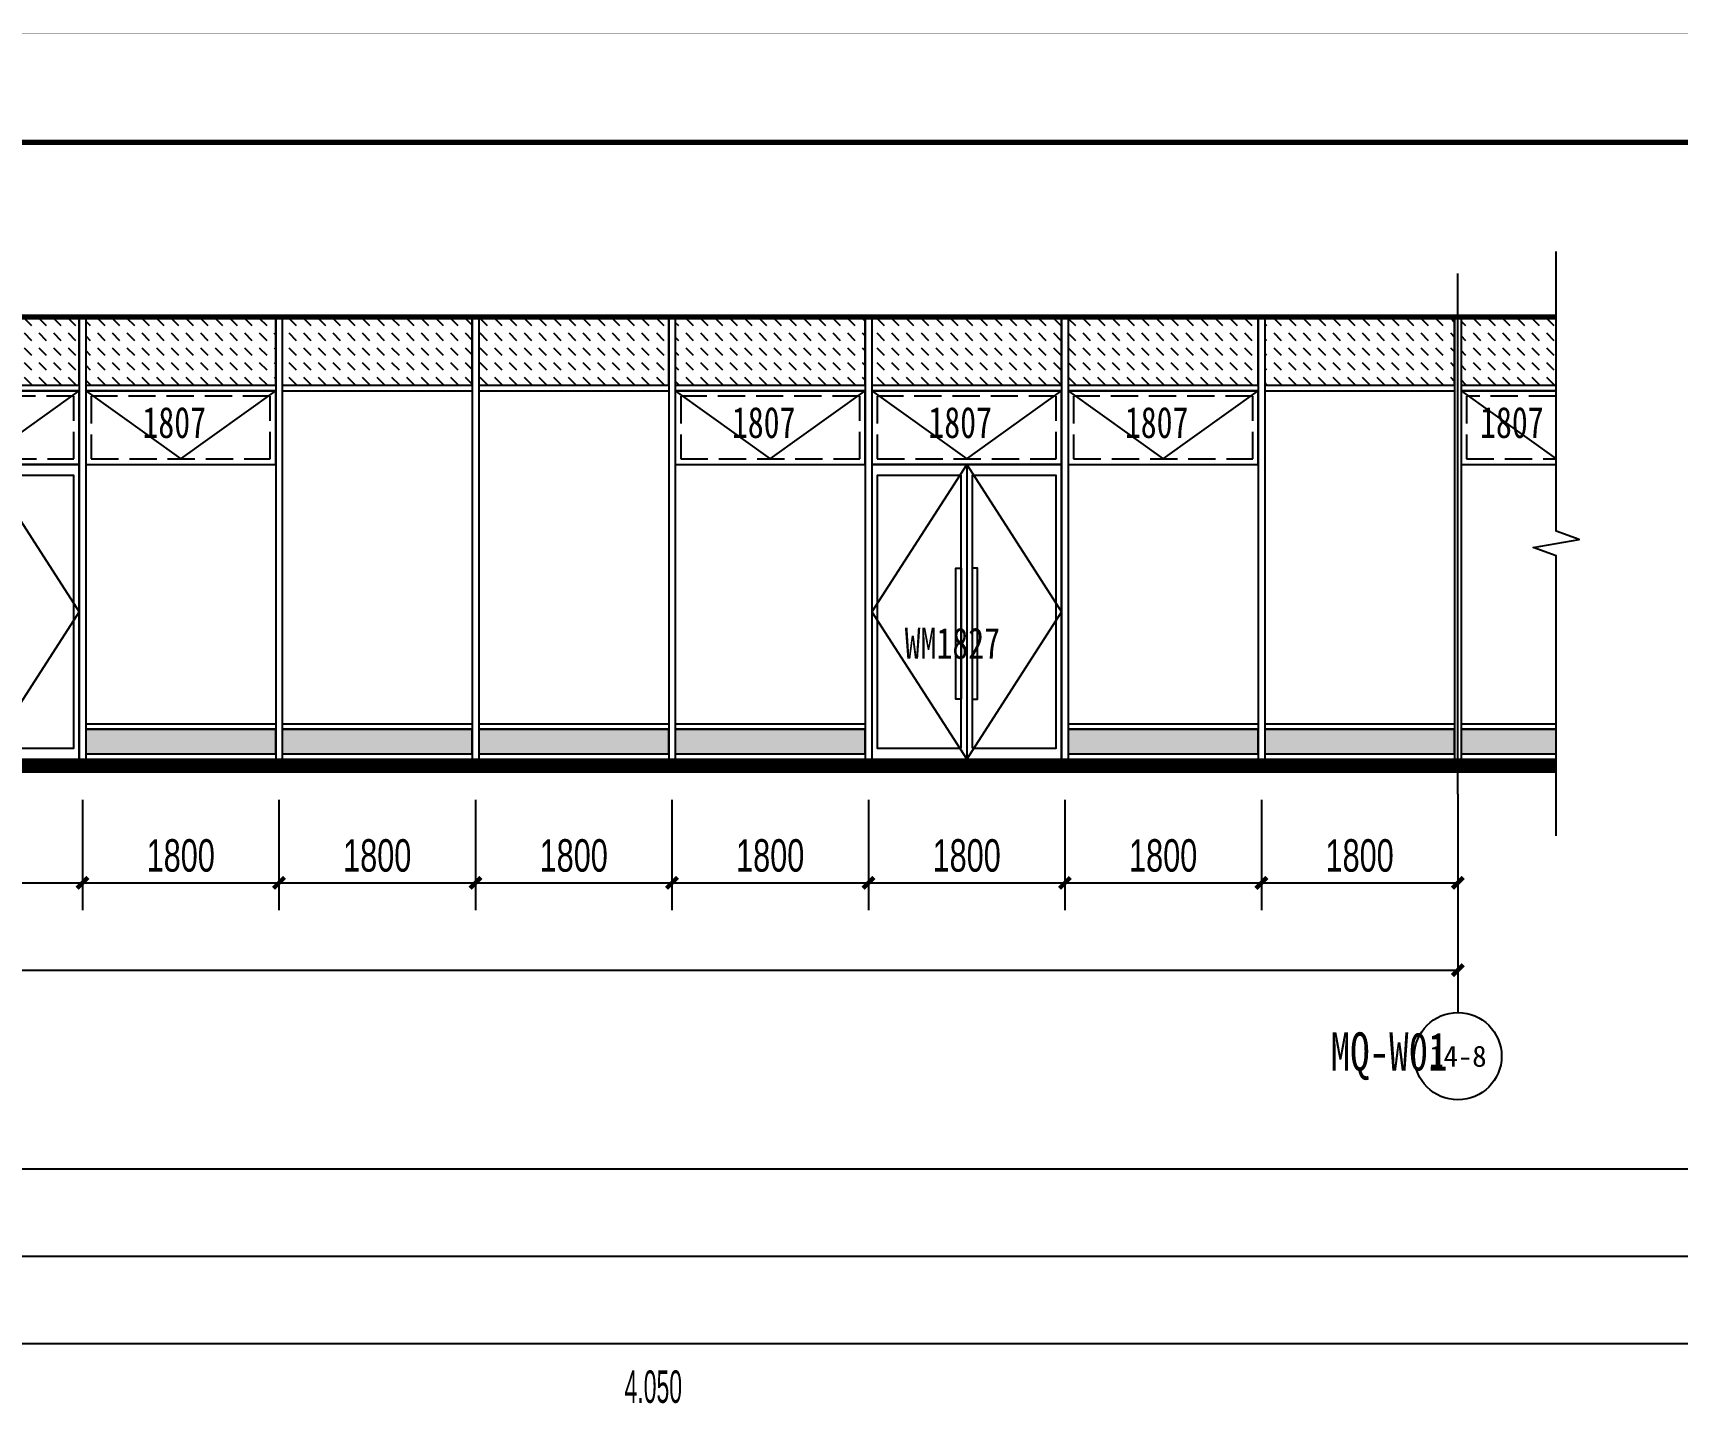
# Model space of a CAD drawing. Extents: x -483182 to 812890, y -390528 to -214858.
# Drawn here: x -343855 to -328792, y -306976 to -294389 of the extents above; entities that cross this region are included whole.
import ezdxf
from ezdxf.enums import TextEntityAlignment as Align

# ---------------------------------------------------------------- set-up
doc = ezdxf.new("R2010")
doc.units = 0
doc.header["$LTSCALE"] = 1000
doc.header["$MEASUREMENT"] = 0
doc.linetypes.add('DASH', pattern=[0.35, 0.25, -0.1])
for name, color, linetype in [('01-标注_尺寸', 124, 'Continuous'), ('01-标注_符号', 200, 'Continuous'), ('01-标注_轴线坐标', 132, 'Continuous'), ('02-TEXT_标注', 130, 'Continuous'), ('02-TEXT_轴号', 7, 'Continuous'), ('05-填充_156', 156, 'Continuous'), ('05-填充_168', 168, 'Continuous'), ('05-填充_18', 18, 'Continuous'), ('A-0-图名图例', 2, 'Continuous'), ('A-C_窗', 140, 'Continuous'), ('A-C_门', 150, 'Continuous'), ('E-立面轮廓', 241, 'Continuous')]:
    doc.layers.add(name, color=color, linetype=linetype)
doc.layers.add('04-不打印_辅助线', color=165, linetype='Continuous', plot=False)
doc.styles.add('_TCH_AXIS', font='STXIHEI_0.TTF', dxfattribs={"width": 0.75})
doc.styles.add('_TCH_DIM', font='ros.shx', dxfattribs={"width": 0.75, "bigfont": 'jd.shx'})
doc.styles.add('_TCH_DIM_T3', font='ros.shx', dxfattribs={"width": 0.705882, "bigfont": 'jd.shx'})
doc.styles.get("Standard").update_dxf_attribs({"font": 'STXIHEI_0.TTF', "width": 0.75})
doc.dimstyles.new('_TCH_ARCH&&100', dxfattribs={"dimtxt": 297.5, "dimasz": 100, "dimexe": 250, "dimexo": 300, "dimgap": 100, "dimtad": 1, "dimdec": 0, "dimzin": 0, "dimdsep": 46, "dimtxsty": '_TCH_DIM_T3', "dimblk": 'ARCHTICK', "dimcen": 0.09, "dimclrt": 7, "dimazin": 2, "dimtfac": 1, "dimtdec": 0, "dimtix": 1, "dimtmove": 2, "dimatfit": 3, "dimfxl": 0, "dimtolj": 1, "dimtzin": 0, "dimarcsym": 0})

# ---------------------------------------------------------------- blocks, each defined once
blk = doc.blocks.new('wm1827')
for points in [[(-1735, 0), (5, 0), (5, 2700), (-1735, 2700)], [(-915, 100), (-915, 2600), (-1685, 2600), (-1685, 100)], [(-815, 100), (-45, 100), (-45, 2600), (-815, 2600)], [(-915, 550), (-965, 550), (-965, 1750), (-915, 1750)], [(-815, 550), (-765, 550), (-765, 1750), (-815, 1750)]]:
    blk.add_lwpolyline(points, close=True)
for points in [[(-865, 2700), (-1735, 1350), (-865, 0)], [(-865, 2700), (-865, 0)], [(-865, 2700), (5, 1350), (-865, 0)]]:
    blk.add_lwpolyline(points)
at = {"layer": '04-不打印_辅助线', "style": '_TCH_AXIS', "width": 0.75}
blk.add_text('WM1827', height=285.4, dxfattribs=at).set_placement((-1433, 920))
blk = doc.blocks.new('*U464')
at = {"layer": '05-填充_156'}
h = blk.add_hatch(dxfattribs=at)
h.set_pattern_fill('DASH', color=256, scale=100, angle=315)
h.set_pattern_definition([(315, (17475, 318054.43), (134.703842, -3e-14), [95.25, -95.25])])
h.paths.add_polyline_path([(0, 50), (1740, 50), (1740, 675), (0, 675)])
blk.add_lwpolyline([(0, 50), (1740, 50), (1740, 675), (0, 675)], close=True)
for points in [[(0, 50), (1740, 50)], [(0, 0), (1740, 0)]]:
    blk.add_lwpolyline(points)
blk = doc.blocks.new('kdytu')
at = {"layer": '05-填充_168'}
h = blk.add_hatch(color=256, dxfattribs=at)
h.dxf.hatch_style = 1
h.paths.add_polyline_path([(0, 50), (1740, 50), (1740, 275), (0, 275)])
for points in [[(0, 325), (1740, 325)], [(0, 275), (1740, 275)], [(0, 50), (1740, 50)], [(0, 0), (1740, 0)]]:
    blk.add_lwpolyline(points)
blk.add_lwpolyline([(0, 50), (1740, 50), (1740, 275), (0, 275)], close=True)
blk = doc.blocks.new('*U513')
at = {"layer": 'A-C_窗'}
blk.add_blockref('kdytu', (-870, -162.5), dxfattribs=at)
blk = doc.blocks.new('*U514')
at = {"layer": 'A-C_窗', "color": 0, "linetype": 'ByBlock', "lineweight": -2, "transparency": 16777216}
for p in [(0, 0), (1800, 0), (3600, 0), (5400, 0)]:
    blk.add_blockref('*U513', p, dxfattribs=at)
blk = doc.blocks.new('A$C2E0A5E3B')
blk.add_lwpolyline([(-5, 0), (1735, 0), (1735, 675), (-5, 675)], close=True)
for points in [[(-5, 675), (865, 50)], [(865, 50), (1735, 675)]]:
    blk.add_lwpolyline(points)
at = {"linetype": 'DASH'}
blk.add_lwpolyline([(45, 50), (1685, 50), (1685, 625), (45, 625)], close=True, dxfattribs=at)
at = {"layer": '04-不打印_辅助线', "width": 0.75}
blk.add_text('1807', height=285.4, dxfattribs=at).set_placement((514, 242))
blk = doc.blocks.new('*U523')
at = {"layer": 'A-C_窗'}
blk.add_blockref('A$C2E0A5E3B', (-865, -337.5), dxfattribs=at)
blk = doc.blocks.new('*U524')
at = {"layer": 'A-C_窗', "color": 0, "linetype": 'ByBlock', "lineweight": -2, "transparency": 16777216}
for p in [(0, 0), (1800, 0), (3600, 0)]:
    blk.add_blockref('*U523', p, dxfattribs=at)
blk = doc.blocks.new('*U525')
at = {"layer": 'A-C_窗'}
blk.add_blockref('A$C2E0A5E3B', (-865, -337.5), dxfattribs=at)
blk = doc.blocks.new('*U526')
at = {"layer": 'A-C_窗', "color": 0, "linetype": 'ByBlock', "lineweight": -2, "transparency": 16777216}
for p in [(0, 0), (1800, 0), (3600, 0)]:
    blk.add_blockref('*U525', p, dxfattribs=at)
blk = doc.blocks.new('图框-A1')
for points, const_width in [([(0, 0), (841, 0), (841, 594), (0, 594)], 0.05), ([(766, 584), (25, 584), (25, 10), (766, 10)], 0.5)]:
    blk.add_lwpolyline(points, close=True, dxfattribs=dict(const_width=const_width))
blk = doc.blocks.new('*U460')
at = {"layer": '05-填充_156'}
h = blk.add_hatch(dxfattribs=at)
h.set_pattern_fill('DASH', color=256, scale=100, angle=315)
h.set_pattern_definition([(315, (16605, 318054.43), (134.703842, -3e-14), [95.25, -95.25])])
h.paths.add_polyline_path([(0, 50), (870, 50), (870, 675), (0, 675)])
blk.add_lwpolyline([(0, 50), (870, 50), (870, 675), (0, 675)], close=True)
for points in [[(0, 50), (870, 50)], [(0, 0), (870, 0)]]:
    blk.add_lwpolyline(points)
blk = doc.blocks.new('_ArchTick')
at = {"color": 0, "linetype": 'ByBlock', "const_width": 0.4}
blk.add_lwpolyline([(-0.5, -0.5), (0.5, 0.5)], dxfattribs=at)
blk = doc.blocks.new('*D1081')
at = {"layer": '01-标注_轴线坐标', "color": 0, "lineweight": -2, "transparency": 16777216}
for p, q in [((-391559, -302115), (-391559, -303224)), ((-330800, -302115), (-330800, -303224)), ((-391559, -302974), (-330800, -302974))]:
    blk.add_line(p, q, dxfattribs=at)
at = {"layer": 'Defpoints', "color": 0, "transparency": 16777216}
for p in [(-391559, -301815), (-330800, -301815), (-330800, -302974)]:
    blk.add_point(p, dxfattribs=at)
at = {"layer": '01-标注_轴线坐标', "color": 0, "lineweight": -2, "transparency": 16777216, "xscale": 100, "yscale": 100, "zscale": 100, "rotation": 180}
blk.add_blockref('_ArchTick', (-391559, -302974), dxfattribs=at)
at = {"layer": '01-标注_轴线坐标', "color": 0, "lineweight": -2, "transparency": 16777216, "xscale": 100, "yscale": 100, "zscale": 100}
blk.add_blockref('_ArchTick', (-330800, -302974), dxfattribs=at)
at = {"layer": '01-标注_轴线坐标', "color": 7, "transparency": 16777216, "insert": (-361179, -302725), "char_height": 297.5, "attachment_point": 5, "style": '_TCH_DIM_T3'}
blk.add_mtext('\\A1;60759', dxfattribs=at)
blk = doc.blocks.new('*D1708')
at = {"layer": '01-标注_尺寸', "color": 0, "lineweight": -2, "transparency": 16777216}
for p, q in [((-332600, -301415), (-332600, -302424)), ((-330800, -301415), (-330800, -302424)), ((-332600, -302174), (-330800, -302174))]:
    blk.add_line(p, q, dxfattribs=at)
at = {"layer": 'Defpoints', "color": 0, "transparency": 16777216}
for p in [(-332600, -301115), (-330800, -301115), (-330800, -302174)]:
    blk.add_point(p, dxfattribs=at)
at = {"layer": '01-标注_尺寸', "color": 0, "lineweight": -2, "transparency": 16777216, "xscale": 100, "yscale": 100, "zscale": 100, "rotation": 180}
blk.add_blockref('_ArchTick', (-332600, -302174), dxfattribs=at)
at = {"layer": '01-标注_尺寸', "color": 0, "lineweight": -2, "transparency": 16777216, "xscale": 100, "yscale": 100, "zscale": 100}
blk.add_blockref('_ArchTick', (-330800, -302174), dxfattribs=at)
at = {"layer": '01-标注_尺寸', "color": 7, "transparency": 16777216, "insert": (-331700, -301925), "char_height": 297.5, "attachment_point": 5, "style": '_TCH_DIM_T3'}
blk.add_mtext('\\A1;1800', dxfattribs=at)
blk = doc.blocks.new('*D1709')
at = {"layer": '01-标注_尺寸', "color": 0, "lineweight": -2, "transparency": 16777216}
for p, q in [((-334400, -301415), (-334400, -302424)), ((-332600, -301415), (-332600, -302424)), ((-334400, -302174), (-332600, -302174))]:
    blk.add_line(p, q, dxfattribs=at)
at = {"layer": 'Defpoints', "color": 0, "transparency": 16777216}
for p in [(-334400, -301115), (-332600, -301115), (-332600, -302174)]:
    blk.add_point(p, dxfattribs=at)
at = {"layer": '01-标注_尺寸', "color": 0, "lineweight": -2, "transparency": 16777216, "xscale": 100, "yscale": 100, "zscale": 100, "rotation": 180}
blk.add_blockref('_ArchTick', (-334400, -302174), dxfattribs=at)
at = {"layer": '01-标注_尺寸', "color": 0, "lineweight": -2, "transparency": 16777216, "xscale": 100, "yscale": 100, "zscale": 100}
blk.add_blockref('_ArchTick', (-332600, -302174), dxfattribs=at)
at = {"layer": '01-标注_尺寸', "color": 7, "transparency": 16777216, "insert": (-333500, -301925), "char_height": 297.5, "attachment_point": 5, "style": '_TCH_DIM_T3'}
blk.add_mtext('\\A1;1800', dxfattribs=at)
blk = doc.blocks.new('*D1710')
at = {"layer": '01-标注_尺寸', "color": 0, "lineweight": -2, "transparency": 16777216}
for p, q in [((-336200, -301415), (-336200, -302424)), ((-334400, -301415), (-334400, -302424)), ((-336200, -302174), (-334400, -302174))]:
    blk.add_line(p, q, dxfattribs=at)
at = {"layer": 'Defpoints', "color": 0, "transparency": 16777216}
for p in [(-336200, -301115), (-334400, -301115), (-334400, -302174)]:
    blk.add_point(p, dxfattribs=at)
at = {"layer": '01-标注_尺寸', "color": 0, "lineweight": -2, "transparency": 16777216, "xscale": 100, "yscale": 100, "zscale": 100, "rotation": 180}
blk.add_blockref('_ArchTick', (-336200, -302174), dxfattribs=at)
at = {"layer": '01-标注_尺寸', "color": 0, "lineweight": -2, "transparency": 16777216, "xscale": 100, "yscale": 100, "zscale": 100}
blk.add_blockref('_ArchTick', (-334400, -302174), dxfattribs=at)
at = {"layer": '01-标注_尺寸', "color": 7, "transparency": 16777216, "insert": (-335300, -301925), "char_height": 297.5, "attachment_point": 5, "style": '_TCH_DIM_T3'}
blk.add_mtext('\\A1;1800', dxfattribs=at)
blk = doc.blocks.new('*D1711')
at = {"layer": '01-标注_尺寸', "color": 0, "lineweight": -2, "transparency": 16777216}
for p, q in [((-338000, -301415), (-338000, -302424)), ((-336200, -301415), (-336200, -302424)), ((-338000, -302174), (-336200, -302174))]:
    blk.add_line(p, q, dxfattribs=at)
at = {"layer": 'Defpoints', "color": 0, "transparency": 16777216}
for p in [(-338000, -301115), (-336200, -301115), (-336200, -302174)]:
    blk.add_point(p, dxfattribs=at)
at = {"layer": '01-标注_尺寸', "color": 0, "lineweight": -2, "transparency": 16777216, "xscale": 100, "yscale": 100, "zscale": 100, "rotation": 180}
blk.add_blockref('_ArchTick', (-338000, -302174), dxfattribs=at)
at = {"layer": '01-标注_尺寸', "color": 0, "lineweight": -2, "transparency": 16777216, "xscale": 100, "yscale": 100, "zscale": 100}
blk.add_blockref('_ArchTick', (-336200, -302174), dxfattribs=at)
at = {"layer": '01-标注_尺寸', "color": 7, "transparency": 16777216, "insert": (-337100, -301925), "char_height": 297.5, "attachment_point": 5, "style": '_TCH_DIM_T3'}
blk.add_mtext('\\A1;1800', dxfattribs=at)
blk = doc.blocks.new('*D1712')
at = {"layer": '01-标注_尺寸', "color": 0, "lineweight": -2, "transparency": 16777216}
for p, q in [((-339800, -301415), (-339800, -302424)), ((-338000, -301415), (-338000, -302424)), ((-339800, -302174), (-338000, -302174))]:
    blk.add_line(p, q, dxfattribs=at)
at = {"layer": 'Defpoints', "color": 0, "transparency": 16777216}
for p in [(-339800, -301115), (-338000, -301115), (-338000, -302174)]:
    blk.add_point(p, dxfattribs=at)
at = {"layer": '01-标注_尺寸', "color": 0, "lineweight": -2, "transparency": 16777216, "xscale": 100, "yscale": 100, "zscale": 100, "rotation": 180}
blk.add_blockref('_ArchTick', (-339800, -302174), dxfattribs=at)
at = {"layer": '01-标注_尺寸', "color": 0, "lineweight": -2, "transparency": 16777216, "xscale": 100, "yscale": 100, "zscale": 100}
blk.add_blockref('_ArchTick', (-338000, -302174), dxfattribs=at)
at = {"layer": '01-标注_尺寸', "color": 7, "transparency": 16777216, "insert": (-338900, -301925), "char_height": 297.5, "attachment_point": 5, "style": '_TCH_DIM_T3'}
blk.add_mtext('\\A1;1800', dxfattribs=at)
blk = doc.blocks.new('*D1713')
at = {"layer": '01-标注_尺寸', "color": 0, "lineweight": -2, "transparency": 16777216}
for p, q in [((-341600, -301415), (-341600, -302424)), ((-339800, -301415), (-339800, -302424)), ((-341600, -302174), (-339800, -302174))]:
    blk.add_line(p, q, dxfattribs=at)
at = {"layer": 'Defpoints', "color": 0, "transparency": 16777216}
for p in [(-341600, -301115), (-339800, -301115), (-339800, -302174)]:
    blk.add_point(p, dxfattribs=at)
at = {"layer": '01-标注_尺寸', "color": 0, "lineweight": -2, "transparency": 16777216, "xscale": 100, "yscale": 100, "zscale": 100, "rotation": 180}
blk.add_blockref('_ArchTick', (-341600, -302174), dxfattribs=at)
at = {"layer": '01-标注_尺寸', "color": 0, "lineweight": -2, "transparency": 16777216, "xscale": 100, "yscale": 100, "zscale": 100}
blk.add_blockref('_ArchTick', (-339800, -302174), dxfattribs=at)
at = {"layer": '01-标注_尺寸', "color": 7, "transparency": 16777216, "insert": (-340700, -301925), "char_height": 297.5, "attachment_point": 5, "style": '_TCH_DIM_T3'}
blk.add_mtext('\\A1;1800', dxfattribs=at)
blk = doc.blocks.new('*D1714')
at = {"layer": '01-标注_尺寸', "color": 0, "lineweight": -2, "transparency": 16777216}
for p, q in [((-343400, -301415), (-343400, -302424)), ((-341600, -301415), (-341600, -302424)), ((-343400, -302174), (-341600, -302174))]:
    blk.add_line(p, q, dxfattribs=at)
at = {"layer": 'Defpoints', "color": 0, "transparency": 16777216}
for p in [(-343400, -301115), (-341600, -301115), (-341600, -302174)]:
    blk.add_point(p, dxfattribs=at)
at = {"layer": '01-标注_尺寸', "color": 0, "lineweight": -2, "transparency": 16777216, "xscale": 100, "yscale": 100, "zscale": 100, "rotation": 180}
blk.add_blockref('_ArchTick', (-343400, -302174), dxfattribs=at)
at = {"layer": '01-标注_尺寸', "color": 0, "lineweight": -2, "transparency": 16777216, "xscale": 100, "yscale": 100, "zscale": 100}
blk.add_blockref('_ArchTick', (-341600, -302174), dxfattribs=at)
at = {"layer": '01-标注_尺寸', "color": 7, "transparency": 16777216, "insert": (-342500, -301925), "char_height": 297.5, "attachment_point": 5, "style": '_TCH_DIM_T3'}
blk.add_mtext('\\A1;1800', dxfattribs=at)
blk = doc.blocks.new('*D1715')
at = {"layer": '01-标注_尺寸', "color": 0, "lineweight": -2, "transparency": 16777216}
for p, q in [((-345200, -301415), (-345200, -302424)), ((-343400, -301415), (-343400, -302424)), ((-345200, -302174), (-343400, -302174))]:
    blk.add_line(p, q, dxfattribs=at)
at = {"layer": 'Defpoints', "color": 0, "transparency": 16777216}
for p in [(-345200, -301115), (-343400, -301115), (-343400, -302174)]:
    blk.add_point(p, dxfattribs=at)
at = {"layer": '01-标注_尺寸', "color": 0, "lineweight": -2, "transparency": 16777216, "xscale": 100, "yscale": 100, "zscale": 100, "rotation": 180}
blk.add_blockref('_ArchTick', (-345200, -302174), dxfattribs=at)
at = {"layer": '01-标注_尺寸', "color": 0, "lineweight": -2, "transparency": 16777216, "xscale": 100, "yscale": 100, "zscale": 100}
blk.add_blockref('_ArchTick', (-343400, -302174), dxfattribs=at)
at = {"layer": '01-标注_尺寸', "color": 7, "transparency": 16777216, "insert": (-344300, -301925), "char_height": 297.5, "attachment_point": 5, "style": '_TCH_DIM_T3'}
blk.add_mtext('\\A1;1800', dxfattribs=at)

msp = doc.modelspace()

# ---------------------------------------------------------------- hatches: boundary and pattern name
at = {"layer": '05-填充_168'}
h = msp.add_hatch(color=256, dxfattribs=at)
h.dxf.hatch_style = 1
h.paths.add_polyline_path([(-329899.9, -300991.9), (-329899.9, -300766.9), (-330769.9, -300766.9), (-330769.9, -300991.9)])

# ---------------------------------------------------------------- linework, layer by layer
for points in [[(-329899.9, -296991.9), (-330769.9, -296991.9), (-330769.9, -297616.9), (-329899.9, -297616.9)], [(-330769.9, -297616.9), (-329899.9, -297616.9)], [(-330769.9, -297666.9), (-329899.9, -297666.9)], [(-329899.9, -297666.9), (-330769.9, -297666.9), (-330769.9, -298341.9), (-329899.9, -298341.9)], [(-330769.9, -297666.9), (-329899.9, -298291.9)], [(-330769.9, -300716.9), (-329899.9, -300716.9)], [(-329899.9, -300766.9), (-330769.9, -300766.9), (-330769.9, -300991.9), (-329899.9, -300991.9)], [(-330769.9, -300766.9), (-329899.9, -300766.9)], [(-330769.9, -300991.9), (-329899.9, -300991.9)], [(-330769.9, -301041.9), (-329899.9, -301041.9)]]:
    msp.add_lwpolyline(points)
at = {"linetype": 'DASH'}
msp.add_lwpolyline([(-329899.9, -297716.9), (-330719.9, -297716.9), (-330719.9, -298291.9), (-329899.9, -298291.9)], dxfattribs=at)
at = {"layer": '01-标注_符号'}
msp.add_lwpolyline([(-329899.9, -301741.9), (-329899.9, -299179.4), (-330109.9, -299103), (-329689.9, -299028.9), (-329899.9, -298954.4), (-329899.9, -296391.9)], dxfattribs=at)
at = {"layer": '01-标注_轴线坐标'}
msp.add_line((-330799.9, -301361.7), (-330799.9, -303361.7), dxfattribs=at)
msp.add_circle((-330799.9, -303761.7), 400, dxfattribs=at)
at = {"layer": '04-不打印_辅助线'}
for p, q in [((-330799.9, -301361.7), (-330799.9, -296591.9)), ((-391858.9, -301041.9), (-329899.9, -301041.9))]:
    msp.add_line(p, q, dxfattribs=at)
msp.add_lwpolyline([(-391858.9, -301141.9), (-329899.9, -301141.9)], dxfattribs=at)
at = {"layer": '05-填充_18', "const_width": 100}
for points in [[(-377569.9, -301091.9), (-341569.9, -301091.9)], [(-341569.9, -301091.9), (-332569.9, -301091.9)], [(-332569.9, -301091.9), (-329899.9, -301091.9)]]:
    msp.add_lwpolyline(points, dxfattribs=at)
at = {"layer": 'A-0-图名图例'}
for p, q in [((-396580, -304791.9), (-322480, -304791.9)), ((-396580, -305591.9), (-322480, -305591.9)), ((-396580, -306391.9), (-322480, -306391.9))]:
    msp.add_line(p, q, dxfattribs=at)
at = {"layer": 'A-C_窗'}
for p, q in [((-343429.9, -296991.9), (-343429.9, -301041.9)), ((-343369.9, -296991.9), (-343369.9, -301041.9)), ((-341629.9, -296991.9), (-341629.9, -301041.9)), ((-341569.9, -296991.9), (-341569.9, -301041.9)), ((-339829.9, -296991.9), (-339829.9, -301041.9)), ((-339769.9, -296991.9), (-339769.9, -301041.9)), ((-338029.9, -296991.9), (-338029.9, -301041.9)), ((-337969.9, -296991.9), (-337969.9, -301041.9)), ((-336229.9, -296991.9), (-336229.9, -301041.9)), ((-336169.9, -296991.9), (-336169.9, -301041.9)), ((-334429.9, -296991.9), (-334429.9, -301041.9)), ((-334369.9, -296991.9), (-334369.9, -301041.9)), ((-332629.9, -296991.9), (-332629.9, -301041.9)), ((-332569.9, -296991.9), (-332569.9, -301041.9)), ((-330829.9, -296991.9), (-330829.9, -301041.9)), ((-330769.9, -296991.9), (-330769.9, -301041.9))]:
    msp.add_line(p, q, dxfattribs=at)
at = {"layer": 'E-立面轮廓', "const_width": 50}
for points in [[(-329899.9, -301141.9), (-391558.9, -301141.9), (-391558.9, -296991.9), (-329899.9, -296991.9)], [(-329899.9, -301141.9), (-391858.9, -301141.9)]]:
    msp.add_lwpolyline(points, dxfattribs=at)

# ---------------------------------------------------------------- block references
at = {"xscale": 100, "yscale": 100, "zscale": 100}
msp.add_blockref('图框-A1', (-399080, -353791.9), dxfattribs=at)
at = {"layer": 'A-C_窗'}
for name, p in [('*U464', (-345169.9, -297666.9)), ('*U464', (-343369.9, -297666.9)), ('*U464', (-341569.9, -297666.9)), ('*U464', (-339769.9, -297666.9)), ('*U464', (-337969.9, -297666.9)), ('*U464', (-336169.9, -297666.9)), ('*U464', (-334369.9, -297666.9)), ('*U464', (-332569.9, -297666.9)), ('*U460', (-330769.9, -297666.9)), ('*U524', (-346099.9, -298004.4)), ('*U526', (-337099.9, -298004.4)), ('*U514', (-342499.9, -300879.4)), ('kdytu', (-334369.9, -301041.9)), ('kdytu', (-332569.9, -301041.9))]:
    msp.add_blockref(name, p, dxfattribs=at)
at = {"layer": 'A-C_门'}
for p in [(-343434.9, -301041.9), (-334434.9, -301041.9)]:
    msp.add_blockref('wm1827', p, dxfattribs=at)

# ---------------------------------------------------------------- texts
at = {"layer": '01-标注_符号', "color": 7, "width": 0.75}
msp.add_text('MQ-W01', height=350, dxfattribs=at).set_placement((-331965.4, -303893.4))
at = {"layer": '02-TEXT_标注', "style": '_TCH_DIM', "width": 0.529412}
msp.add_text('4.050', height=297.5, dxfattribs=at).set_placement((-338434.5, -306936.9))
at = {"layer": '02-TEXT_轴号', "style": '_TCH_AXIS', "width": 0.926829}
msp.add_text('14-8', height=193.6, dxfattribs=at).set_placement((-331062.6, -303858.5), (-330537.1, -303858.5), align=Align.FIT)
at = {"layer": '04-不打印_辅助线', "width": 0.75}
msp.add_text('1807', height=285.43, dxfattribs=at).set_placement((-330596.9, -298099.7))

# ---------------------------------------------------------------- dimensions: what is measured, and where the dimension line sits
at = {"layer": '01-标注_尺寸'}
for p1, p2, picture, middle in [((-345199.9, -301115.1), (-343399.9, -301115.1), '*D1715', (-344299.9, -301925.3)), ((-343399.9, -301115.1), (-341599.9, -301115.1), '*D1714', (-342499.9, -301925.3)), ((-341599.9, -301115.1), (-339799.9, -301115.1), '*D1713', (-340699.9, -301925.3)), ((-339799.9, -301115.1), (-337999.9, -301115.1), '*D1712', (-338899.9, -301925.3)), ((-337999.9, -301115.1), (-336199.9, -301115.1), '*D1711', (-337099.9, -301925.3)), ((-336199.9, -301115.1), (-334399.9, -301115.1), '*D1710', (-335299.9, -301925.3)), ((-334399.9, -301115.1), (-332599.9, -301115.1), '*D1709', (-333499.9, -301925.3)), ((-332599.9, -301115.1), (-330799.9, -301115.1), '*D1708', (-331699.9, -301925.3))]:
    dim = msp.add_aligned_dim(p1=p1, p2=p2, distance=-1058.9, dimstyle='_TCH_ARCH&&100', dxfattribs=at)
    dim.commit()
    dim.dimension.update_dxf_attribs({"geometry": picture, "text_midpoint": middle})
at = {"layer": '01-标注_轴线坐标'}
dim = msp.add_aligned_dim(p1=(-391558.9, -301814.7), p2=(-330799.9, -301814.7), distance=-1159.3, dimstyle='_TCH_ARCH&&100', dxfattribs=at)
dim.commit()
dim.dimension.update_dxf_attribs({"geometry": '*D1081', "text_midpoint": (-361179.4, -302725.3)})

doc.saveas('drawing.dxf')
